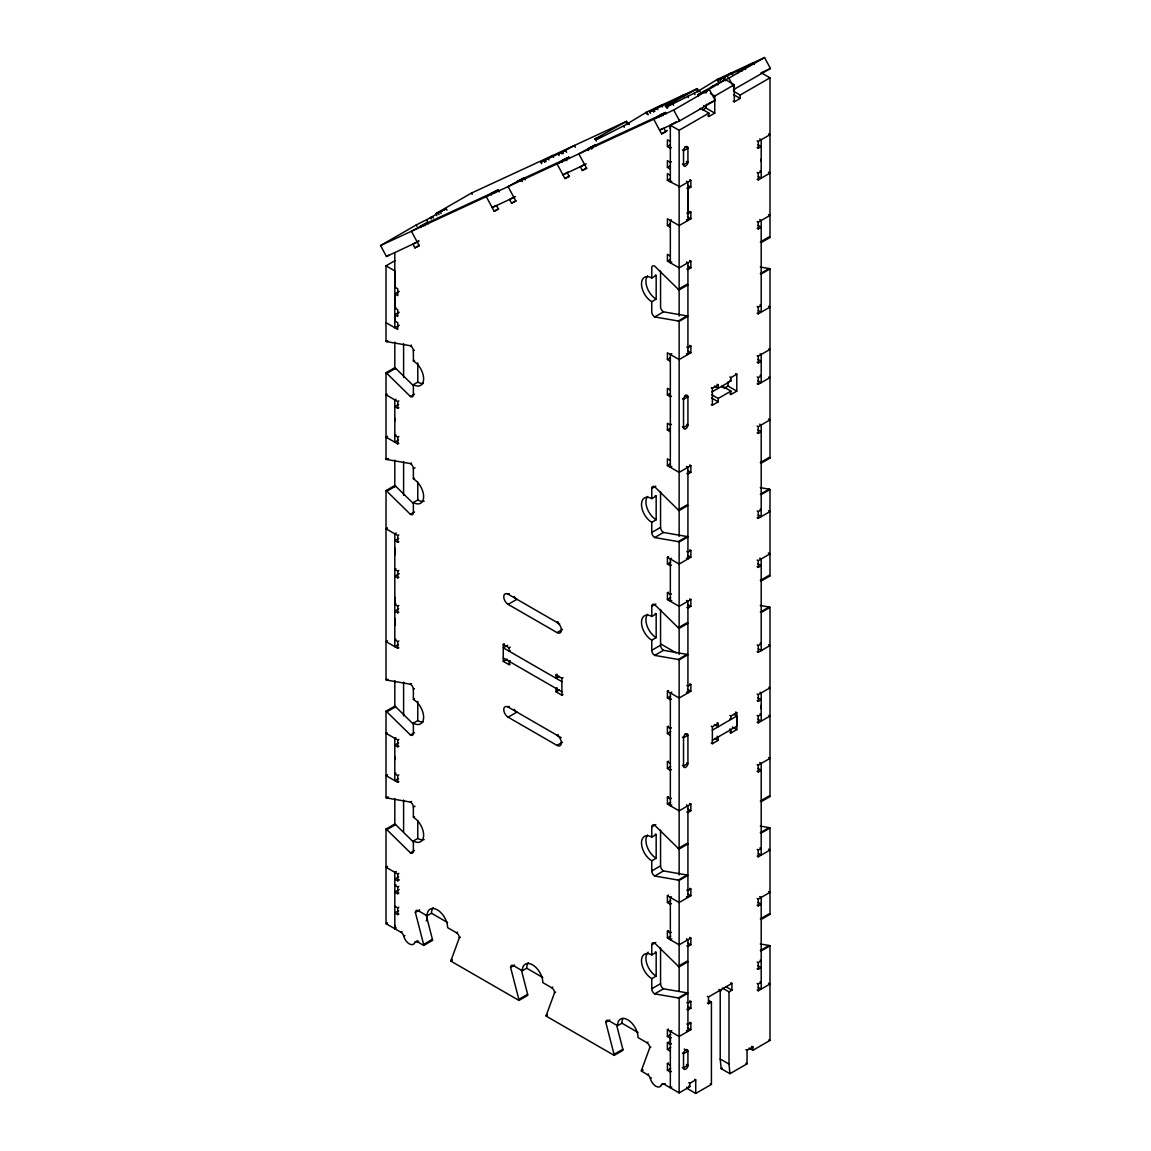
<?xml version="1.0" encoding="UTF-8"?>
<svg xmlns="http://www.w3.org/2000/svg" width="1151" height="1151" viewBox="0 0 1151 1151"><rect width="100%" height="100%" fill="white"/><g stroke="black" fill="none" stroke-linecap="round" stroke-linejoin="round"><path stroke-width="1.5" d="M411.54 345.113L410.432 345.746L386.851 341.674A4.144 2.388 60 0 1 386.017 341.329L386.017 265.823L394.937 260.673M394.807 421.036L394.807 418.389M396.289 927.879L394.807 928.728L394.807 925.203M394.807 759.502L394.807 756.854M394.807 639.625L394.807 646.675L398.476 644.56M394.807 625.525L394.807 618.475M398.836 605.426L397.742 606.059L394.807 604.376L394.807 597.326M394.807 569.112L394.807 639.913L397.742 641.596L398.836 640.963M394.807 555.012L394.807 547.962M394.807 368.752L394.807 342.12M403.598 377.384L403.598 343.645M670.371 1051.165L667.407 1049.453L667.407 1042.677L670.342 1044.374L670.342 1038.173L671.436 1037.526M679.133 315.993L679.133 130.293L708.901 113.115L708.901 116.496L707.807 115.863M686.83 213.093L687.924 213.726L687.924 202.835M687.924 201.281L687.924 188.836L690.859 187.153L690.859 180.376L689.751 179.743M761.199 161.37L761.199 158.982M761.199 705.275L761.199 708.8M521.446 970.293L527.633 994.306A4.144 2.388 60 0 1 527.762 995.342L518.972 1000.42L450.962 961.157A4.144 2.388 60 0 1 451.091 960.251L459.335 937.792L460.443 937.159M616.663 1025.268L622.849 1049.266A4.144 2.388 60 0 1 622.979 1050.316L614.174 1055.381L546.178 1016.132A4.144 2.388 60 0 1 546.293 1015.225L554.552 992.752L555.66 992.119M665.249 1083.609L664.156 1084.242A4.144 2.388 60 0 0 661.393 1084.904A8.287 4.791 60 0 1 655.869 1086.227A8.287 4.791 60 0 1 650.344 1078.516A4.144 2.388 60 0 0 647.567 1074.66L641.395 1071.092A4.129 2.388 60 0 1 641.51 1070.2L649.768 1047.727L650.862 1047.093M628.072 124.063L626.604 121.33L594.477 139.271L601.728 135.976L596.592 139.343L599.095 138.379L625.54 124.898L646.819 111.978L697.362 88.613L698.83 91.346M673.594 105.317L672.486 103.259L667.35 106.626L697.794 91.375L717.577 79.261L764.552 57.55L770.436 68.499L733.288 89.778M697.362 88.613L665.278 106.554L672.486 103.259M418.777 241.365L386.448 256.486L380.564 245.537L416.202 224.963L432.589 216.705L433.323 218.086M436.848 215.726L435.74 213.683L471.435 193.08L626.604 121.33M431.15 219.078L430.416 217.712L438.229 213.208L446.271 208.806L447.005 210.187M428.244 223.855L427.51 222.488L411.425 231.265L419.266 245.854L414.907 247.868L412.95 244.228L418.82 240.847M427.51 222.488L424.575 224.172L425.309 225.538M541.617 163.687L540.884 162.305L552.609 155.543L553.588 157.37M540.884 162.305L548.178 158.608L548.912 159.975M559.041 155.63L558.307 154.248L561.242 152.565L561.976 153.932M499.131 191.929L498.023 189.886L490.729 193.584L491.477 194.951M558.307 154.248L574.392 145.472L575.371 147.299M498.023 189.886L486.298 196.648L494.139 211.237L498.498 209.223L496.541 205.583M386.448 256.486L388.678 255.191M525.273 179.844L524.165 177.801L508.08 186.577L515.921 201.166L511.576 203.18L509.605 199.54L514.008 196.994M524.165 177.801L521.23 179.484L522.338 181.541M569.515 158.536L568.781 157.169L564.422 159.183L561.501 160.867L562.235 162.233M568.781 157.169L557.055 163.931L564.911 178.52L569.256 176.506L567.299 172.866M650.531 113.316L649.797 111.949L661.523 105.187L662.501 107.014M414.907 247.868L419.309 245.336M649.797 111.949L657.092 108.252L657.825 109.618M595.657 146.45L594.923 145.084L578.838 153.86L586.693 168.449L582.334 170.463L580.363 166.823L584.766 164.276M594.923 145.084L591.988 146.767L592.722 148.134M668.328 105.95L667.22 103.892L670.155 102.209L671.263 104.252M667.22 103.892L683.306 95.116L684.413 97.159M495.851 205.482L492.182 207.597L515.432 196.677M720.584 80.93L719.85 79.563L731.576 72.801L732.683 74.844M719.85 79.563L727.144 75.865L727.878 77.232M666.17 113.848L665.436 112.481L661.091 114.496L658.156 116.179L658.89 117.546M494.139 211.237L498.541 208.705M665.436 112.481L653.71 119.244L661.566 133.833L665.911 131.818L663.954 128.178M738.007 72.873L737.273 71.506L740.208 69.823L740.942 71.189M698.427 96.18L697.693 94.814L713.548 85.908L713.922 86.584M711.75 87.591L711.376 86.915L717.246 83.534L728.856 78.153L764.552 57.55M737.273 71.506L753.358 62.73L754.337 64.542M511.576 203.18L515.965 200.648M705.966 93.073L705.966 90.943L725.504 79.664L734.309 84.742L734.309 101.835L733.201 101.202M380.564 245.537L673.68 110.007L709.318 89.433L715.203 100.382L679.565 120.956L659.595 130.192L662.53 128.495M568.076 171.916L562.94 174.88L586.19 163.96M564.911 178.52L569.299 175.988M582.334 170.463L586.722 167.931M710.368 93.476L714.757 96.022L734.309 84.742M671.796 181.225L670.342 182.074L670.342 125.229L672.198 124.15M703.952 105.547L703.578 105.748M670.342 128.783L670.342 125.229L676.198 121.833M661.566 133.833L667.422 130.451M702.671 109.935L705.966 108.036L714.757 113.115L714.757 96.022M386.017 322.668L397.742 329.445L397.742 322.668L394.807 320.985L394.807 314.784L397.742 316.467L397.742 309.705L394.807 308.008L394.807 293.908L399.196 291.361M733.575 91.246L740.165 95.058L769.99 77.836L769.99 237.48L761.199 242.544A4.144 2.388 60 0 1 760.365 241.926L769.156 236.847A4.144 2.388 60 0 0 769.99 237.48M708.901 116.496L714.757 113.115M734.309 101.835L740.165 98.439L740.165 95.058M670.342 141.458L667.407 139.76L667.407 146.537L670.342 144.839M671.436 147.587L670.342 148.22L667.407 146.537M394.807 308.008L395.901 307.375M394.807 314.784L399.196 312.238M683.521 150.767L687.924 148.22L685.723 146.954M671.436 161.701L670.342 162.334L667.407 160.636L667.407 167.413L670.342 169.096M667.407 167.413L670.342 165.715M399.196 325.215L394.807 327.747L394.807 270.902L386.017 265.823M687.924 162.334L683.521 164.866L683.521 150.608A3.108 1.798 -60 0 1 685.723 146.81A3.108 1.798 -60 0 1 687.924 148.076L687.924 162.334L686.456 161.485M386.017 341.329L387.11 340.696M386.851 341.674L387.945 341.027M670.342 175.297L667.407 173.614L667.407 180.376L670.342 178.693M667.407 180.376L679.867 186.721M679.133 187.153L690.859 180.376M757.171 140.825L758.279 141.458L769.99 134.681L768.537 133.847M757.171 147.587L758.279 148.22L761.199 146.537L757.905 144.638M413.338 385.657L395.642 368.291A4.144 2.388 60 0 0 394.807 367.673L386.017 372.751A4.144 2.388 60 0 1 386.851 373.37L410.432 396.52A4.144 2.388 60 0 0 413.367 394.836L413.367 384.679A14.503 8.374 60 0 0 423.626 378.751A14.503 8.374 60 0 0 413.367 360.982L413.367 350.825L414.475 350.192M386.851 373.37L395.642 368.291M413.367 360.982L414.475 360.349M671.436 219.855L670.342 220.488L670.342 262.802L671.796 261.953M689.751 211.396L690.859 212.029L690.859 218.805L679.133 225.567L667.407 218.805L667.407 225.567L670.342 223.884M687.924 213.726L690.859 212.029M757.171 172.477L758.279 173.11L761.199 171.413L760.106 170.78M387.11 394.174L386.017 394.807L397.742 401.57L398.836 400.936M757.171 179.239L758.279 179.873L769.99 173.11L768.537 172.262M413.367 384.679L417.77 382.132A14.503 8.374 60 0 0 423.381 383.441M395.901 399.253L394.807 399.886L394.807 442.185L398.476 440.07M410.432 396.52L414.475 394.189M398.649 404.433L394.807 406.648L397.742 408.346L398.836 407.713M670.342 256.026L667.407 254.342L667.407 261.104L670.342 259.421M651.768 301.691A14.503 8.374 60 0 1 641.51 283.923A14.503 8.374 60 0 1 651.768 278.01L656.171 275.463L656.171 299.159L651.768 301.691L651.768 311.849A4.144 2.388 60 0 0 654.703 316.928L678.284 321.014A4.144 2.388 60 0 1 679.133 321.359L687.924 316.28A4.144 2.388 60 0 0 687.089 315.935L663.494 311.849L654.703 316.928M387.484 436.272L386.017 437.107L386.017 459.177A4.144 2.388 60 0 0 386.851 459.508L410.432 463.594L411.54 462.961M686.83 268.931L687.924 269.564L690.859 267.881L690.859 261.104L679.133 267.881L667.407 261.104M757.171 221.553L758.279 222.186L769.99 215.41L768.537 214.575M395.901 434.79L394.807 435.423L397.742 437.107L398.836 436.474M757.171 228.315L758.279 228.948L761.199 227.265L757.905 225.351M386.017 372.751L386.017 437.107L397.742 443.883L398.836 443.25M678.284 289.304L687.089 284.239A4.144 2.403 60 0 0 687.924 284.858L679.133 289.937A4.144 2.403 60 0 1 678.284 289.304L654.703 266.154A4.144 2.388 60 0 0 651.768 267.852L651.768 278.01M386.017 459.177L387.11 458.53M386.851 459.508L388.506 458.558M413.338 503.505L395.642 486.139A4.144 2.388 60 0 0 394.807 485.521L386.017 490.585A4.144 2.388 60 0 1 386.851 491.218L410.432 514.368A4.144 2.388 60 0 0 413.367 512.67L413.367 502.527A14.503 8.374 60 0 0 423.626 496.599A14.503 8.374 60 0 0 413.367 478.83L413.367 468.673L415.022 467.723M678.284 321.014L687.089 315.935M769.99 268.888A4.144 2.388 60 0 0 769.156 268.557L760.365 273.636A4.144 2.388 60 0 1 761.199 273.967L769.99 268.888L769.99 458.098L761.199 463.177A4.144 2.388 60 0 1 760.365 462.544L769.156 457.465A4.144 2.388 60 0 0 769.99 458.098M386.851 491.218L395.642 486.139M413.367 478.83L414.475 478.197M413.367 502.527L417.77 499.98A14.503 8.374 60 0 0 424.23 501.073M671.796 353.616L670.342 354.465L670.342 467.292L671.796 466.443M689.751 345.372L690.859 346.005L690.859 352.781L679.133 359.544L667.407 352.781L667.407 359.544L670.342 357.846M690.859 346.005L687.924 347.703L686.83 347.07M757.171 306.454L758.279 307.087L761.199 305.389L760.106 304.756M410.432 514.368L414.475 512.037M398.836 534.913L397.742 535.546L386.017 528.784L387.484 527.935M757.171 313.216L758.279 313.849L769.99 307.087L768.537 306.238M386.017 528.784L386.75 528.352M396.275 533.014L394.807 533.863L394.807 569.4L397.742 571.083L398.836 570.45M398.649 538.409L394.807 540.625L397.742 542.322L398.836 541.689M670.342 390.002L667.407 388.319L667.407 395.081L670.342 393.397M671.436 396.145L670.342 396.778L667.407 395.081M757.171 355.53L758.279 356.163L769.99 349.386L768.897 348.753M394.807 569.4L395.901 568.767M711.275 387.671L712.368 388.304L718.238 384.923L718.238 388.304L714.383 386.074M729.835 376.952L730.943 377.586L736.798 374.204L736.798 391.124L730.943 394.505L729.835 393.872M757.171 362.292L758.279 362.925L761.199 361.241L757.905 359.328M711.822 392.002L730.943 380.967L730.943 377.586M399.196 573.63L394.807 576.162L397.742 577.86L398.836 577.226M723.979 388.376L728.007 386.045L736.798 391.124M671.436 424.345L670.342 424.978L667.407 423.295L667.407 430.057L670.342 431.754M711.635 394.649L718.238 398.462L730.943 391.124L730.943 394.505M667.407 430.057L670.342 428.359M757.171 376.967L758.279 377.6L761.199 375.902L760.106 375.269M711.275 404.591L712.368 405.224L718.238 401.843L718.238 398.462M757.171 383.729L758.279 384.362L769.99 377.6L768.897 376.967M394.807 604.376L395.901 603.743M398.649 608.922L394.807 611.138L397.742 612.836L398.836 612.203M670.342 460.515L667.407 458.832L667.407 465.594L670.342 463.911M387.484 640.762L386.017 641.596L386.017 679.795A4.144 2.388 60 0 0 386.851 680.126L410.432 684.212L411.54 683.579M686.83 473.421L687.924 474.054L690.859 472.37L690.859 465.594L679.133 472.37L667.407 465.594M757.171 426.043L758.279 426.676L769.99 419.899L768.537 419.065M654.703 537.546L663.494 532.467L687.089 536.553A4.144 2.388 60 0 1 687.924 536.898L679.133 541.977A4.144 2.388 60 0 0 678.284 541.632L654.703 537.546A4.144 2.388 60 0 1 651.768 532.467L651.768 522.324A14.503 8.374 60 0 1 641.51 504.541A14.503 8.374 60 0 1 651.768 498.628L651.768 488.47L655.797 486.139M394.807 639.913L395.901 639.28M757.171 432.805L758.279 433.438L761.199 431.754L757.905 429.841M651.768 498.628L656.171 496.081L656.171 519.777L651.768 522.324M386.017 490.585L386.017 641.596L397.742 648.373L398.836 647.74M562.494 629.396L556.998 632.575L508.138 604.376A6.215 3.597 60 0 1 503.75 596.75A6.215 3.597 60 0 1 508.138 594.218L509.246 593.585M508.138 604.376L516.943 599.297A6.215 3.597 60 0 1 514.166 596.563M678.284 509.936L687.089 504.857A4.144 2.388 60 0 0 687.924 505.476L679.133 510.555A4.144 2.388 60 0 1 678.284 509.936L654.703 486.772A4.144 2.388 60 0 0 651.768 488.47M386.017 679.795L387.11 679.162M386.851 680.126L387.945 679.493M651.768 532.467L660.559 527.388L660.559 491.65M413.338 724.123L395.642 706.757A4.144 2.388 60 0 0 394.807 706.139L386.017 711.217A4.144 2.388 60 0 1 386.851 711.836L410.432 734.985A4.144 2.388 60 0 0 413.367 733.302L413.367 723.145A14.503 8.374 60 0 0 423.626 717.217A14.503 8.374 60 0 0 413.367 699.448L413.367 689.291L414.475 688.658M678.284 541.632L687.089 536.553M769.99 489.52A4.144 2.388 60 0 0 769.156 489.175L760.365 494.254A4.144 2.388 60 0 1 761.199 494.585L769.99 489.52L769.99 575.946L761.199 581.01A4.144 2.388 60 0 1 760.365 580.392L769.156 575.313A4.144 2.388 60 0 0 769.99 575.946M510.224 664.098L509.116 664.731L503.26 661.35L503.26 644.416L504.354 643.783M386.851 711.836L395.642 706.757M413.367 699.448L414.475 698.815M507.663 645.265L503.26 647.812L561.889 681.651M503.26 644.416L509.116 647.812L510.224 647.164M671.436 565.098L670.342 565.731L667.407 564.033L667.407 557.271L668.501 556.624M558.091 621.785L556.998 622.418A6.215 3.597 60 0 1 561.4 630.029A6.215 3.597 60 0 1 556.998 632.575M510.224 650.56L509.116 651.193L509.116 647.812M671.436 558.321L670.342 558.954L670.342 601.268L671.796 600.419M667.407 564.033L670.702 562.134M667.407 557.271L679.133 564.033L690.859 557.271L690.859 550.495L687.924 552.192L686.83 551.559M757.171 510.943L758.279 511.576L761.199 509.879L760.106 509.246M503.26 661.35L507.102 659.12M510.224 660.703L509.116 661.35L509.116 664.731M387.11 732.64L386.017 733.273L397.742 740.035L398.836 739.402M757.171 517.705L758.279 518.338L769.99 511.576L768.537 510.727M413.367 723.145L417.77 720.598A14.503 8.374 60 0 0 423.381 721.907M395.901 737.705L394.807 738.352L394.807 780.651L398.476 778.536M410.432 734.985L414.475 732.655M398.649 742.899L394.807 745.114L397.742 746.812L398.836 746.179M686.83 607.397L687.924 608.03L690.859 606.347L690.859 599.57L679.133 606.347L667.407 599.57L667.407 592.808L668.501 592.175M671.436 593.858L670.342 594.491L667.407 592.808M654.703 655.394L663.494 650.315L687.089 654.401A4.144 2.388 60 0 1 687.924 654.746L679.133 659.825A4.144 2.388 60 0 0 678.284 659.48L654.703 655.394A4.144 2.388 60 0 1 651.768 650.315L651.768 640.157A14.503 8.374 60 0 1 641.51 622.389A14.503 8.374 60 0 1 651.768 616.476L651.768 606.318L655.797 603.987M667.407 599.57L670.702 597.671M651.768 616.476L656.171 613.929L656.171 637.625L651.768 640.157M559.314 676.356L556.019 678.27L556.019 674.889L557.113 674.241M387.484 774.738L386.017 775.573L386.017 797.629A4.144 2.388 60 0 0 386.851 797.974L410.432 802.06L411.54 801.427M757.171 560.019L758.279 560.652L769.99 553.876L768.35 552.926M562.494 742.222L556.998 745.402L508.138 717.188A6.215 3.597 60 0 1 503.75 709.577A6.215 3.597 60 0 1 508.138 707.031L509.246 706.397M395.901 773.256L394.807 773.889L397.742 775.573L398.836 774.94M556.019 674.889L561.889 678.27L562.983 677.637M757.171 566.781L758.279 567.414L761.199 565.731L757.905 563.817M557.113 687.78L556.019 688.427L556.019 691.809L561.889 695.19L562.983 694.557M508.138 717.188L516.943 712.109A6.215 3.597 60 0 1 514.166 709.376M386.017 711.217L386.017 775.573L397.742 782.349L398.836 781.716M556.019 691.809L559.314 689.895M678.284 627.77L687.089 622.691A4.144 2.388 60 0 0 687.924 623.324L679.133 628.403A4.144 2.388 60 0 1 678.284 627.77L654.703 604.62A4.144 2.388 60 0 0 651.768 606.318M386.017 797.629L387.11 796.996M386.851 797.974L388.506 797.024M651.768 650.315L660.559 645.236L660.559 609.483M413.338 841.971L395.642 824.605A4.144 2.388 60 0 0 394.807 823.987L386.017 829.051A4.144 2.388 60 0 1 386.851 829.684L410.432 852.833A4.144 2.388 60 0 0 413.367 851.136L413.367 840.993A14.503 8.374 60 0 0 423.626 835.065A14.503 8.374 60 0 0 413.367 817.296L413.367 807.139L415.022 806.189M678.284 659.48L687.089 654.401M769.99 607.354A4.144 2.388 60 0 0 769.156 607.023L760.365 612.087A4.144 2.388 60 0 1 761.199 612.433L769.99 607.354L769.99 796.564L761.199 801.643A4.144 2.388 60 0 1 760.365 801.01L769.156 795.931A4.144 2.388 60 0 0 769.99 796.564M386.851 829.684L395.642 824.605M413.367 817.296L414.475 816.663M558.091 734.611L556.998 735.244A6.215 3.597 60 0 1 561.4 742.855A6.215 3.597 60 0 1 556.998 745.402M671.436 699.074L670.342 699.707L667.407 698.01L667.407 691.247L668.501 690.6M413.367 840.993L417.77 838.446A14.503 8.374 60 0 0 424.23 839.539M671.796 692.082L670.342 692.931L670.342 805.758L671.796 804.909M667.407 698.01L670.702 696.11M667.407 691.247L679.133 698.01L690.859 691.247L690.859 684.471L687.924 686.169L686.83 685.536M757.171 644.92L758.279 645.553L761.199 643.855L760.106 643.222M410.432 852.833L414.475 850.503M758.279 648.934L761.746 650.315M387.484 866.401L386.017 867.25L386.017 923.649L400.994 932.296A4.144 2.388 60 0 1 403.756 936.151A8.287 4.791 60 0 0 409.281 943.863A8.287 4.791 60 0 0 414.806 942.54A4.144 2.388 60 0 1 417.568 941.878L418.662 941.245M757.171 651.682L758.279 652.315L769.99 645.553L768.537 644.704M396.275 871.48L394.807 872.329L394.807 928.728M386.017 829.051L386.017 867.25L397.742 874.012L398.836 873.379M398.649 876.875L394.807 879.091L397.742 880.788L399.383 879.824M670.342 735.244L667.407 733.547L667.407 726.785L668.501 726.152M395.901 884.659L394.807 885.292L397.742 886.989L398.836 886.356M671.436 727.835L670.342 728.468L667.407 726.785M667.407 733.547L670.702 731.648M399.167 889.507L394.779 892.054L397.742 893.752L398.836 893.118M757.171 693.995L758.279 694.629L769.99 687.852L768.897 687.219M394.779 906.154L397.742 907.866L398.836 907.233M711.275 726.137L712.368 726.77L718.238 723.389L718.238 726.77L714.383 724.54M729.835 715.418L730.943 716.051L736.798 712.67L736.798 729.59L730.943 732.971L729.835 732.338M757.171 700.758L758.279 701.391L761.199 699.707L757.905 697.794M398.649 910.714L394.807 912.944L397.742 914.628L398.836 913.995M712.354 730.166L736.769 716.066L736.769 726.209L712.354 740.323M386.017 923.649L387.484 922.8M671.436 769.587L670.342 770.22L667.407 768.523L667.407 761.761L668.501 761.113M426.23 915.333L432.416 939.331A4.144 2.388 60 0 1 432.546 940.367L423.755 945.446A4.144 2.388 60 0 0 423.626 944.41L415.367 912.398L419.77 909.865M667.407 768.523L670.702 766.624M757.171 715.433L758.279 716.066L761.199 714.368L760.106 713.735M711.275 743.057L712.368 743.69L718.238 740.309L718.238 736.928L717.131 736.28M757.171 722.195L758.279 722.828L769.99 716.066L768.897 715.433M415.367 912.398A4.144 2.388 60 0 1 418.302 910.714L427.093 915.793L431.496 913.247A14.503 8.374 60 0 1 433.164 907.736M400.994 932.296L402.087 931.663M426.115 920.814L427.093 920.253L427.093 914.541M403.756 936.151L404.85 935.518M414.806 942.54L417.554 940.942M686.83 811.887L687.924 812.52L690.859 810.836L690.859 804.06L679.133 810.836L667.407 804.06L667.407 797.298L668.501 796.665M671.436 798.348L670.342 798.981L667.407 797.298M423.626 944.41L432.416 939.331M667.407 804.06L670.702 802.161M427.093 915.793A14.503 8.374 60 0 1 437.351 909.865A14.503 8.374 60 0 1 447.61 927.634L456.415 932.713L457.508 932.08M757.171 764.509L758.279 765.142L769.99 758.365L768.537 757.531M654.703 876.012L663.494 870.933L687.089 875.019A4.144 2.388 60 0 1 687.924 875.364L679.133 880.443A4.144 2.388 60 0 0 678.284 880.098L654.703 876.012A4.144 2.388 60 0 1 651.768 870.933L651.768 860.775A14.503 8.374 60 0 1 641.51 843.007A14.503 8.374 60 0 1 651.768 837.094L651.768 826.936L655.797 824.605M757.171 771.271L758.279 771.904L761.199 770.22L757.905 768.307M651.768 837.094L656.171 834.547L656.171 858.243L651.768 860.775M451.091 960.251L452.185 959.617M450.962 961.157L452.055 960.524M678.284 848.388L687.089 843.323A4.144 2.388 60 0 0 687.924 843.942L679.133 849.021A4.144 2.388 60 0 1 678.284 848.388L654.703 825.238A4.144 2.388 60 0 0 651.768 826.936M651.768 870.933L660.559 865.854L660.559 830.116M518.972 1000.42A4.144 2.388 60 0 0 518.842 999.37L510.584 967.372L514.612 965.042M678.284 880.098L687.089 875.019M769.99 827.986A4.144 2.388 60 0 0 769.156 827.641L760.365 832.72A4.144 2.388 60 0 1 761.199 833.051L769.99 827.986L769.99 914.398L761.199 919.476A4.144 2.388 60 0 1 760.365 918.858L769.156 913.779A4.144 2.388 60 0 0 769.99 914.398M510.584 967.372A4.144 2.388 60 0 1 513.519 965.675L522.309 970.753L526.712 968.221A14.503 8.374 60 0 1 528.381 962.696M671.436 903.564L670.342 904.197L667.407 902.499L667.407 895.737L668.501 895.09M671.436 896.787L670.342 897.42L670.342 939.734L671.796 938.885M667.407 902.499L670.702 900.6M667.407 895.737L679.133 902.499L690.859 895.737L690.859 888.96L687.924 890.658L686.83 890.025M757.171 849.409L758.279 850.042L761.199 848.345L760.106 847.712M757.171 856.171L758.279 856.804L769.99 850.042L768.537 849.193M518.842 999.37L527.633 994.306M522.309 970.753A14.503 8.374 60 0 1 532.568 964.84A14.503 8.374 60 0 1 542.826 982.609L551.617 987.687L552.725 987.04M686.83 945.863L687.924 946.496L690.859 944.813L690.859 938.036L679.133 944.813L667.407 938.036L667.407 931.274L668.501 930.641M671.436 932.324L670.342 932.957L667.407 931.274M654.703 993.86L663.494 988.781L687.089 992.867A4.144 2.388 60 0 1 687.924 993.212L679.133 998.291A4.144 2.388 60 0 0 678.284 997.946L654.703 993.86A4.144 2.388 60 0 1 651.768 988.781L651.768 978.623A14.503 8.374 60 0 1 641.51 960.855A14.503 8.374 60 0 1 651.768 954.942L651.768 944.784L655.797 942.453M667.407 938.036L670.702 936.137M546.293 1015.225L547.401 1014.592M546.178 1016.132L547.272 1015.499M651.768 954.942L656.171 952.395L656.171 976.091L651.768 978.623M757.171 898.485L758.279 899.118L769.99 892.342L768.537 891.493M757.171 905.247L758.279 905.88L761.199 904.197L757.905 902.283M678.284 966.236L687.089 961.157A4.144 2.388 60 0 0 687.924 961.79L679.133 966.869A4.144 2.388 60 0 1 678.284 966.236L654.703 943.086A4.144 2.388 60 0 0 651.768 944.784M651.768 988.781L660.559 983.702L660.559 947.949M614.174 1055.381A4.144 2.388 60 0 0 614.058 1054.345L605.8 1022.347L609.829 1020.016M605.8 1022.347A4.144 2.388 60 0 1 608.735 1020.649L617.526 1025.728L621.928 1023.196A14.503 8.374 60 0 1 623.065 1018.405M678.284 997.946L687.089 992.867M769.99 945.82A4.144 2.388 60 0 0 769.156 945.489L760.365 950.553A4.144 2.388 60 0 1 761.199 950.899L769.99 945.82L769.99 1040.418L752.898 1050.302L749.056 1048.072M686.83 1009.326L687.924 1009.959L690.859 1008.276L690.859 1001.499L687.924 1003.197L686.83 1002.564M757.171 961.948L758.279 962.581L761.199 960.884L760.106 960.251M707.39 996.334L708.484 996.967L731.935 983.429L731.935 990.191L729 991.889L722.411 988.076M757.171 968.71L758.279 969.343L761.199 967.66L757.905 965.747M614.058 1054.345L622.849 1049.266M707.39 1003.096L708.484 1003.73L711.419 1002.046L711.419 1084.4L695.736 1093.45L686.946 1088.371L686.946 1087.105M670.342 1038.173L667.407 1036.476L667.407 1029.699L668.501 1029.066M617.526 1025.728A14.503 8.374 60 0 1 627.784 1019.8A14.503 8.374 60 0 1 638.042 1037.569L646.833 1042.648L647.941 1042.015M671.796 1030.548L670.342 1031.397L670.342 1087.81L671.81 1086.961M667.407 1036.476L670.702 1034.576M667.407 1029.699L679.133 1036.476L690.859 1029.699L690.859 1022.937L687.924 1024.635L686.83 1023.987M757.171 983.386L758.279 984.019L761.199 982.321L760.106 981.688M667.407 1042.677L668.501 1042.043M757.171 990.148L758.279 990.781L769.99 984.019L768.537 983.17M670.342 1044.374L671.436 1043.741M667.407 1049.453L670.702 1047.539M641.51 1070.2L642.618 1069.567M641.395 1071.092L643.035 1070.142M647.567 1074.66L648.675 1074.027M671.436 1071.38L670.342 1072.013L667.407 1070.315L667.407 1063.553L668.501 1062.92M650.344 1078.516L651.437 1077.883M667.407 1070.315L670.702 1068.416M683.521 1067.783L687.924 1065.25L686.456 1064.402M661.393 1084.904L663.595 1083.638M688.773 1082.659L689.881 1083.292L695.736 1079.911L695.736 1093.45M745.934 1049.654L747.042 1050.302L752.898 1046.906L752.898 1050.302M664.156 1084.242L679.133 1092.889L689.881 1086.673L689.881 1083.292M720.209 991.328L720.209 1059.021L721.145 1068.632L722.209 1068.013M721.145 1068.632L729.935 1073.71L747.042 1063.841L747.042 1050.302M435.74 213.683L446.271 208.806M711.376 86.915L713.548 85.908M430.416 217.712L432.589 216.705M697.693 94.814L709.318 89.433M761.343 72.7L762.739 72.053M763.444 71.722L765.53 70.758M766.235 70.427L767.631 69.794M768.336 69.463L770.436 68.499M706.484 104.41L707.218 104.079M708.671 103.403L715.203 100.382M760.307 267.018L769.156 268.557M760.307 487.636L769.156 489.175M760.307 605.484L769.156 607.023M760.307 826.101L769.156 827.641M760.307 943.949L769.156 945.489M761.199 72.758L769.99 77.836M733.575 94.641L740.165 98.439M705.966 90.943L707.074 91.576M759.732 138.926L761.199 139.76L761.199 178.189L758.279 176.491M700.657 108.352L708.901 113.115M670.342 125.229L679.133 130.293M685.176 146.494L687.924 148.076M682.428 149.975L683.521 150.608M686.83 161.543L687.924 162.176A3.108 1.798 -60 0 1 685.723 165.989A3.108 1.798 -60 0 1 683.521 164.722L682.428 164.075M759.732 219.64L761.199 220.488L761.199 312.166L758.279 310.468M686.456 181.225L687.924 182.074L687.924 220.488L686.456 219.64M687.55 185.239L690.859 187.153M686.83 188.203L687.924 188.836M687.55 216.892L690.859 218.805M667.407 225.567L670.342 227.265M689.751 260.471L690.859 261.104M686.456 261.953L687.924 262.802L687.924 354.465L686.456 353.616M687.55 265.967L690.859 267.881M760.106 353.832L761.199 354.465L761.199 382.679L757.905 380.765M735.705 373.571L736.798 374.204M687.55 350.868L690.859 352.781M729.835 380.334L730.943 380.967M730.943 391.124L722.137 386.045L722.137 387.527M717.131 384.29L718.238 384.923M667.407 359.544L670.342 361.241M759.732 424.129L761.199 424.978L761.199 516.655L758.279 514.957M711.635 398.03L718.238 401.843M685.176 395.196L687.924 396.778L687.924 424.978A3.108 1.798 -60 0 1 685.723 428.791A3.108 1.798 -60 0 1 683.521 427.525L682.428 426.892M682.428 398.678L683.521 399.311L687.924 396.778A3.108 1.798 -60 0 0 685.723 395.512A3.108 1.798 -60 0 0 683.521 399.311L683.521 427.525L687.924 424.978L686.83 424.345M394.807 293.908L397.742 295.591L397.742 288.829L394.807 287.131L394.807 252.616M689.751 464.961L690.859 465.594M686.456 466.443L687.924 467.292L687.924 558.954L686.456 558.106M687.55 470.457L690.859 472.37M759.732 558.106L761.199 558.954L761.199 650.632M689.751 549.861L690.859 550.495M687.55 555.357L690.859 557.271M689.751 598.937L690.859 599.57M686.456 600.419L687.924 601.268L687.924 692.931L686.456 692.082M687.55 604.433L690.859 606.347M760.106 692.298L761.199 692.931L761.199 721.145L757.905 719.231M660.703 643.927L676.241 652.905M689.751 683.838L690.859 684.471M735.705 712.023L736.798 712.67M733.849 714.368L736.769 716.066M687.55 689.334L690.859 691.247M729.835 718.799L730.943 719.433L730.943 716.051M508.138 594.218L559.688 623.971M732.396 727.044L736.798 729.59M729.835 728.957L730.943 729.59L730.943 732.971M717.131 722.742L718.238 723.389M759.732 762.595L761.199 763.444L761.199 855.121L758.279 853.423M714.929 738.395L718.238 740.309M685.176 733.647L687.924 735.244L687.924 763.444A3.108 1.798 -60 0 1 685.723 767.257A3.108 1.798 -60 0 1 683.521 765.99L682.428 765.357M682.428 737.144L683.521 737.777L687.924 735.244A3.108 1.798 -60 0 0 685.723 733.978A3.108 1.798 -60 0 0 683.521 737.777L683.521 765.99L687.924 763.444L686.83 762.811M503.26 657.955L561.889 691.809M667.407 761.761L670.342 763.444M689.751 803.427L690.859 804.06M686.456 804.909L687.924 805.758L687.924 897.42L686.456 896.571M687.55 808.923L690.859 810.836M508.138 707.031L561.213 737.676M759.732 896.571L761.199 897.42L761.199 989.097L758.279 987.4M689.751 888.327L690.859 888.96M687.55 893.823L690.859 895.737M689.751 937.403L690.859 938.036M686.456 938.885L687.924 939.734L687.924 1031.397L686.456 1030.548M687.55 942.899L690.859 944.813M730.842 982.796L731.935 983.429M725.893 986.709L731.935 990.191M718.828 989.457L721.217 990.824M708.671 1000.449L711.419 1002.046M768.897 1039.785L769.99 1040.418M689.751 1000.866L690.859 1001.499M687.55 1006.362L690.859 1008.276M751.804 1046.273L752.898 1046.906M689.751 1022.304L690.859 1022.937M687.55 1027.8L690.859 1029.699M745.934 1063.193L747.042 1063.841M720.209 1059.021L729 1064.085L729.935 1073.71M684.255 1049.021L687.924 1051.136L687.924 1065.668A2.345 1.352 -60 0 1 687.55 1067.063L686.73 1068.257A3.741 2.158 -60 0 1 684.73 1069.394L683.895 1069.178A2.345 1.352 -60 0 1 683.521 1068.2L683.521 1053.683A3.108 1.798 -59.9 0 1 685.723 1049.87A3.108 1.798 -59.9 0 1 687.924 1051.136L683.521 1053.683L682.428 1053.05M431.496 913.247L447.61 922.555M526.712 968.221L542.826 977.53M621.928 1023.196L638.042 1032.505M686.83 1065.035L687.924 1065.668M682.428 1067.567L683.521 1068.2M710.311 1083.767L711.419 1084.4M667.407 1063.553L670.371 1065.265M694.643 1079.278L695.736 1079.911M688.773 1086.04L689.881 1086.673M431.38 939.705L432.546 940.367M417.568 941.878L423.755 945.446M745.546 69.621L744.568 67.808L722.785 77.88L723.763 79.692M741.632 69.492L742.366 70.858M728.856 78.153L732.54 85.001M732.899 85.678L734.741 89.102M724.209 77.549L724.943 78.915M717.577 79.261L718.684 81.318M716.843 79.707L717.577 81.074M717.246 83.534L717.979 84.901M705.736 90.425L706.469 91.792M703.563 91.418L704.297 92.799M699.376 90.483L700.125 91.85M696.427 89.145L697.909 91.879M694.269 93.188L695.003 94.555M687.737 96.209L688.471 97.576M683.306 95.116L683.795 96.022M675.493 102.022L674.515 100.195L652.732 110.266L653.71 112.093M671.58 101.878L672.313 103.245M673.68 110.007L679.565 120.956M666.702 105.59L667.81 107.647M665.954 106.28L667.062 108.338M661.523 105.187L662.012 106.093M663.249 115.532L662.516 114.165L587.629 148.781L588.621 150.608M661.091 114.496L661.825 115.863M654.156 109.935L654.89 111.302M646.819 111.978L648.301 114.712M646.071 112.424L647.179 114.481M628.619 123.2L629.352 124.567M625.669 121.862L627.137 124.596M623.511 125.905L624.245 127.272M595.945 138.307L596.678 139.674M595.196 138.998L596.304 141.055M590.564 147.098L591.672 149.141M566.58 152.378L565.601 150.551L543.819 160.622L544.797 162.449M562.666 152.234L563.4 153.615M566.839 160.68L565.846 158.852L516.871 181.498L517.36 182.419M564.422 159.183L565.17 160.55M545.243 160.291L545.977 161.672M519.806 179.815L520.54 181.182M495.577 192.49L495.088 191.57L420.216 226.186L420.949 227.553M493.664 191.9L494.398 193.267M471.435 193.08L472.169 194.447M440.401 212.201L441.135 213.568M438.229 213.208L438.963 214.575M426.733 220.1L427.467 221.467M423.151 224.503L423.885 225.869M416.202 224.963L416.935 226.33M758.279 141.458L758.279 148.22M758.279 173.11L758.279 179.873M758.279 222.186L758.279 228.948M758.279 307.087L758.279 313.849M758.279 356.163L758.279 362.925M758.279 377.6L758.279 384.362M758.279 426.676L758.279 433.438M758.279 511.576L758.279 518.338M758.279 560.652L758.279 567.414M758.279 645.553L758.279 652.315M758.279 694.629L758.279 701.391M758.279 716.066L758.279 722.828M758.279 765.142L758.279 771.904M758.279 850.042L758.279 856.804M758.279 899.118L758.279 905.88M758.279 962.581L758.279 969.343M758.279 984.019L758.279 990.781M729 991.889L729 1064.085M728.007 381.815L728.007 386.045M725.504 79.664L725.504 80.728M712.368 388.304L712.368 405.224M712.368 726.77L712.368 743.69M708.484 996.967L708.484 1003.73M705.966 104.827L705.966 108.036M700.11 108.669L700.11 109.518M679.133 120.15L679.133 121.157M679.133 321.359L679.133 536.452M679.133 541.977L679.133 654.459M679.133 659.825L679.133 874.918M679.133 880.443L679.133 991.025M679.133 998.291L679.133 1092.889M660.559 271.017L660.559 306.77A4.144 2.388 60 0 0 663.494 311.849M561.889 678.27L561.889 695.19M417.77 362.882L417.77 382.132M417.77 482.211L417.77 499.98M417.77 701.347L417.77 720.598M417.77 820.677L417.77 838.446M403.598 461.637L403.598 495.376M403.598 682.111L403.598 715.85M403.598 800.06L403.598 831.957M397.742 401.57L397.742 408.346M397.742 437.107L397.742 443.883M397.742 535.546L397.742 542.322M397.742 571.083L397.742 577.86M397.742 606.059L397.742 612.836M397.742 641.596L397.742 648.373M397.742 740.035L397.742 746.812M397.742 775.573L397.742 782.349M397.742 874.012L397.742 880.788M397.742 886.989L397.742 893.752M397.742 907.866L397.742 914.628M394.807 367.673L394.807 369.054M394.807 460.112L394.807 486.744M394.807 680.586L394.807 707.52M394.807 798.535L394.807 823.339M456.415 932.713A4.144 2.388 60 0 1 459.335 937.792M551.617 987.687A4.144 2.388 60 0 1 554.552 992.752M646.833 1042.648A4.144 2.388 60 0 1 649.768 1047.727M410.432 684.212A4.144 2.388 60 0 1 413.367 689.291M410.432 802.06A4.144 2.388 60 0 1 413.367 807.139M663.494 988.781A4.144 2.388 60 0 1 660.559 983.702M663.494 870.933A4.144 2.388 60 0 1 660.559 865.854M656.171 976.091A14.503 8.374 60 0 1 646.905 963.991A14.503 8.374 60 0 1 648.2 952.179M655.25 951.906A14.503 8.374 60 0 1 656.171 952.395M656.171 858.243A14.503 8.374 60 0 1 647.15 846.819A14.503 8.374 60 0 1 647.581 834.964M655.25 834.072A14.503 8.374 60 0 1 656.171 834.547M410.432 345.746A4.144 2.388 60 0 1 413.367 350.825M410.432 463.594A4.144 2.388 60 0 1 413.367 468.673M663.494 650.315A4.144 2.388 60 0 1 660.559 645.236M663.494 532.467A4.144 2.388 60 0 1 660.559 527.388M656.171 637.625A14.503 8.374 60 0 1 647.15 626.202A14.503 8.374 60 0 1 647.581 614.332M655.25 613.454A14.503 8.374 60 0 1 656.171 613.929M656.171 519.777A14.503 8.374 60 0 1 647.15 508.354A14.503 8.374 60 0 1 647.581 496.498M655.25 495.606A14.503 8.374 60 0 1 656.171 496.081M656.171 299.159A14.503 8.374 60 0 1 647.15 287.736A14.503 8.374 60 0 1 647.581 275.866M655.25 274.988A14.503 8.374 60 0 1 656.171 275.463"/></g></svg>
